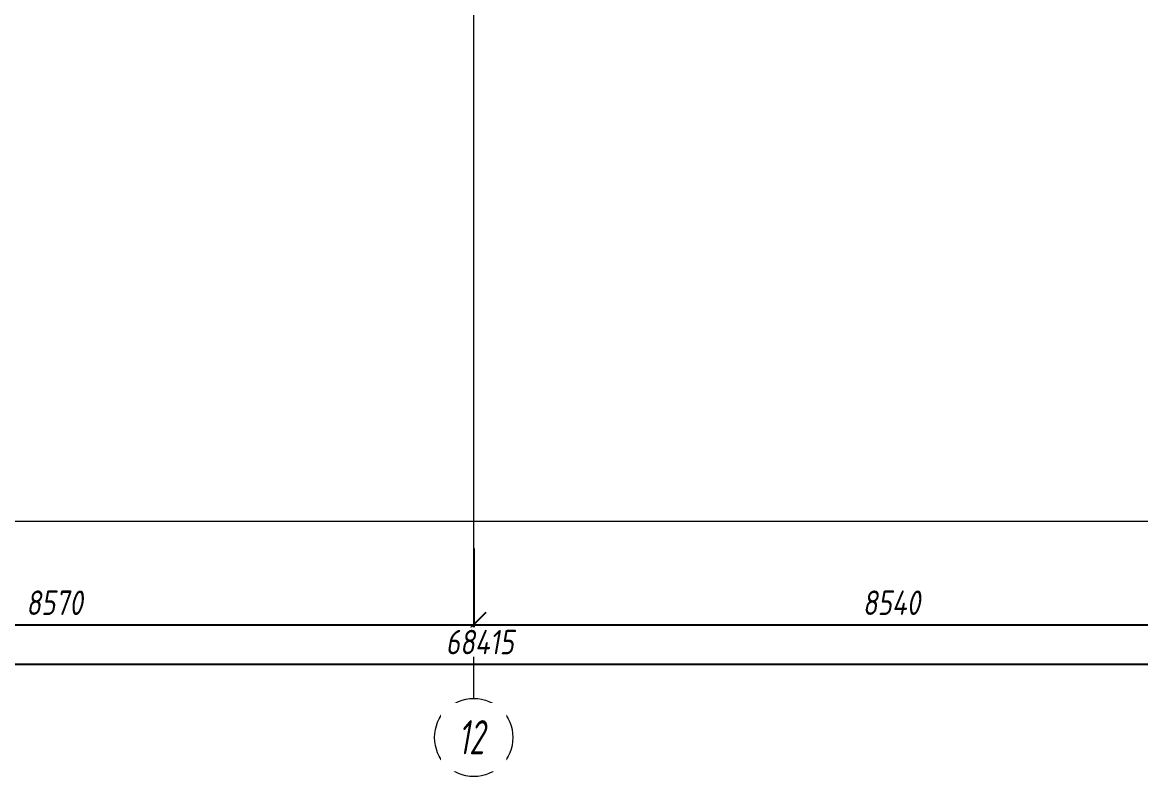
# Model space of a CAD drawing. Extents: x -96705 to 1864084, y -482104 to 235.
# Drawn here: x 1090846 to 1102276, y -158358 to -150648 of the extents above; entities that cross this region are included whole.
import ezdxf

# ---------------------------------------------------------------- set-up
doc = ezdxf.new("R2010")
doc.units = 0
doc.header["$LTSCALE"] = 100
doc.header["$PDMODE"] = 1
doc.header["$PDSIZE"] = 200
doc.linetypes.add('CENTER', pattern=[2, 1.25, -0.25, 0.25, -0.25])
doc.layers.get('Defpoints').update_dxf_attribs({"color": 42})
for name, color, linetype, lineweight in [('АР_Оси', 193, 'Continuous', 9), ('АР_Оси размеры', 164, 'Continuous', 9), ('АР_Утеплитель', 250, 'Continuous', 9)]:
    doc.layers.add(name, color=color, linetype=linetype, lineweight=lineweight)
doc.styles.add('ГОСТ 2.304', font='CS_Gost2304.shx', dxfattribs={"oblique": 10})
doc.dimstyles.new('СПДС', dxfattribs={"dimscale": 100, "dimtxt": 2.5, "dimasz": 2.5, "dimexe": 2, "dimexo": 0.625, "dimgap": 1, "dimtad": 1, "dimdec": 0, "dimrnd": 5, "dimtxsty": 'ГОСТ 2.304', "dimblk": 'OBLIQUE', "dimblk1": 'OBLIQUE', "dimblk2": 'OBLIQUE', "dimcen": 2.5, "dimdle": 2, "dimadec": 0, "dimazin": 2, "dimtfac": 0.75, "dimtdec": 4, "dimtmove": 1, "dimatfit": 3, "dimfxl": 1, "dimtfill": 1, "dimtolj": 1, "dimarcsym": 1})
pattern_1 = [(45, (116217.3332511019, -106593.1811523611), (-61.87184335382291, 61.87184335382291), []), (135, (116217.3332511019, -106593.1811523611), (-61.87184335382291, -61.8718433538229), [])]

# ---------------------------------------------------------------- blocks, each defined once
blk = doc.blocks.new('_Oblique')
at = {"color": 0, "linetype": 'ByBlock', "lineweight": -2}
blk.add_line((-0.5, -0.5), (0.5, 0.5), dxfattribs=at)
blk = doc.blocks.new('*D662')
at = {"layer": 'Defpoints', "color": 0, "ltscale": 100, "transparency": 16777216}
for p in [(1086888.965541942, -155963.5347962553), (1095458.965541942, -155963.5347962553), (1095458.965541942, -156805.3129248793)]:
    blk.add_point(p, dxfattribs=at)
at = {"layer": 'АР_Оси размеры', "color": 8, "lineweight": -2, "ltscale": 100, "transparency": 16777216}
for p, q in [((1086888.965541942, -156026.0347962553), (1086888.965541942, -157005.3129248793)), ((1095458.965541942, -156026.0347962553), (1095458.965541942, -157005.3129248793)), ((1086688.965541942, -156805.3129248793), (1095658.965541942, -156805.3129248793))]:
    blk.add_line(p, q, dxfattribs=at)
at = {"layer": 'АР_Оси размеры', "color": 8, "lineweight": -2, "ltscale": 100, "transparency": 16777216, "xscale": 250, "yscale": 250, "zscale": 250, "rotation": 180}
blk.add_blockref('_Oblique', (1086888.965541942, -156805.3129248793), dxfattribs=at)
at = {"layer": 'АР_Оси размеры', "color": 8, "lineweight": -2, "ltscale": 100, "transparency": 16777216, "xscale": 250, "yscale": 250, "zscale": 250}
blk.add_blockref('_Oblique', (1095458.965541942, -156805.3129248793), dxfattribs=at)
at = {"layer": 'АР_Оси размеры', "color": 8, "ltscale": 100, "transparency": 16777216, "insert": (1091173.965541942, -156580.3129248793), "char_height": 250, "attachment_point": 5, "style": 'ГОСТ 2.304', "bg_fill": 3, "box_fill_scale": 1.1, "bg_fill_color": 256, "bg_fill_true_color": 13158600, "bg_fill_transparency": 0}
blk.add_mtext('\\A1;8570', dxfattribs=at)
blk = doc.blocks.new('*D663')
at = {"layer": 'Defpoints', "color": 0, "ltscale": 100, "transparency": 16777216}
for p in [(1095458.965541942, -155963.5347962553), (1103998.965541942, -156231.3654160673), (1103998.965541942, -156805.3129248793)]:
    blk.add_point(p, dxfattribs=at)
at = {"layer": 'АР_Оси размеры', "color": 8, "lineweight": -2, "ltscale": 100, "transparency": 16777216}
for p, q in [((1095458.965541942, -156026.0347962553), (1095458.965541942, -157005.3129248793)), ((1103998.965541942, -156293.8654160673), (1103998.965541942, -157005.3129248793)), ((1095258.965541942, -156805.3129248793), (1104198.965541942, -156805.3129248793))]:
    blk.add_line(p, q, dxfattribs=at)
at = {"layer": 'АР_Оси размеры', "color": 8, "lineweight": -2, "ltscale": 100, "transparency": 16777216, "xscale": 250, "yscale": 250, "zscale": 250, "rotation": 180}
blk.add_blockref('_Oblique', (1095458.965541942, -156805.3129248793), dxfattribs=at)
at = {"layer": 'АР_Оси размеры', "color": 8, "lineweight": -2, "ltscale": 100, "transparency": 16777216, "xscale": 250, "yscale": 250, "zscale": 250}
blk.add_blockref('_Oblique', (1103998.965541942, -156805.3129248793), dxfattribs=at)
at = {"layer": 'АР_Оси размеры', "color": 8, "ltscale": 100, "transparency": 16777216, "insert": (1099728.965541942, -156580.3129248793), "char_height": 250, "attachment_point": 5, "style": 'ГОСТ 2.304', "bg_fill": 3, "box_fill_scale": 1.1, "bg_fill_color": 256, "bg_fill_true_color": 13158600, "bg_fill_transparency": 0}
blk.add_mtext('\\A1;8540', dxfattribs=at)
blk = doc.blocks.new('*D638')
at = {"layer": 'Defpoints', "color": 0, "ltscale": 100, "transparency": 16777216}
for p in [(1129728.965541942, -157207.3940777952), (1061313.965541942, -157532.9832906896), (1129728.965541942, -157532.9832906896)]:
    blk.add_point(p, dxfattribs=at)
at = {"layer": 'АР_Оси размеры', "color": 8, "lineweight": -2, "ltscale": 100, "transparency": 16777216}
for p, q in [((1061313.965541942, -157470.4832906896), (1061313.965541942, -157007.3940777952)), ((1129728.965541942, -157470.4832906896), (1129728.965541942, -157007.3940777952)), ((1061113.965541942, -157207.3940777952), (1129928.965541942, -157207.3940777952))]:
    blk.add_line(p, q, dxfattribs=at)
at = {"layer": 'АР_Оси размеры', "color": 8, "lineweight": -2, "ltscale": 100, "transparency": 16777216, "xscale": 250, "yscale": 250, "zscale": 250, "rotation": 180}
blk.add_blockref('_Oblique', (1061313.965541942, -157207.3940777952), dxfattribs=at)
at = {"layer": 'АР_Оси размеры', "color": 8, "lineweight": -2, "ltscale": 100, "transparency": 16777216, "xscale": 250, "yscale": 250, "zscale": 250}
blk.add_blockref('_Oblique', (1129728.965541942, -157207.3940777952), dxfattribs=at)
at = {"layer": 'АР_Оси размеры', "color": 8, "ltscale": 100, "transparency": 16777216, "insert": (1095521.465541942, -156982.3940777952), "char_height": 250, "attachment_point": 5, "style": 'ГОСТ 2.304', "bg_fill": 3, "box_fill_scale": 1.1, "bg_fill_color": 256, "bg_fill_true_color": 13158600, "bg_fill_transparency": 0}
blk.add_mtext('\\A1;68415', dxfattribs=at)

msp = doc.modelspace()

# ---------------------------------------------------------------- hatches: boundary and pattern name
at = {"layer": 'АР_Утеплитель', "ltscale": 100}
h = msp.add_hatch(dxfattribs=at)
h.set_pattern_fill('ANSI37', color=8, scale=700)
h.set_pattern_definition(pattern_1)
edge = h.paths.add_edge_path()
edge.add_line((1100304.220274074, -144706.7116193945), (1100454.692156894, -144706.7116193945))
edge.add_arc((1095664.665722949, -144409.6677980596), 4799.22788244622, 356.4514619847866, 359.4383564083079)
edge.add_line((1100463.663029773, -144456.7116193945), (1108698.965541942, -144456.7116193945))
edge.add_line((1108698.965541942, -144456.7116193945), (1108698.965541942, -149646.7116193945))
edge.add_line((1108698.965541942, -149646.7116193945), (1116578.965541942, -149646.7116193945))
edge.add_line((1116578.965541942, -149646.7116193945), (1116578.965541942, -155996.7116193945))
edge.add_line((1116578.965541942, -155996.7116193945), (1129978.949855907, -155996.7116193945))
edge.add_line((1129978.949855907, -155996.7116193945), (1129978.981227024, -145986.7116193945))
edge.add_line((1129978.981227977, -145986.7116193945), (1123628.965541942, -145986.7116193945))
edge.add_line((1123628.965541942, -145986.7116193945), (1123628.965541942, -128116.7116193945))
edge.add_line((1123628.965541942, -128116.7116193945), (1113128.965541942, -128116.7116193945))
edge.add_line((1113128.965541942, -128116.7116193945), (1113128.965541942, -124151.7116193945))
edge.add_line((1113128.965541942, -124151.7116193945), (1078028.965541942, -124151.7116193945))
edge.add_line((1078028.965541942, -124151.7116193945), (1078028.965541942, -128116.7116193945))
edge.add_line((1078028.965541942, -128116.7116193945), (1073203.782764537, -128116.7116193945))
edge.add_line((1073203.782764537, -128116.7116193945), (1073203.782764537, -128266.7116193945))
edge.add_line((1073203.782764537, -128266.7116193945), (1078178.965541942, -128266.7116193945))
edge.add_line((1078178.965541942, -128266.7116193945), (1078178.965541942, -124301.7116193945))
edge.add_line((1078178.965541942, -124301.7116193945), (1112978.965541942, -124301.7116193945))
edge.add_line((1112978.965541942, -124301.7116193945), (1112978.965541942, -128266.7116193945))
edge.add_line((1112978.965541942, -128266.7116193945), (1123478.965541942, -128266.7116193945))
edge.add_line((1123478.965541942, -128266.7116193945), (1123478.965541942, -146136.7116193945))
edge.add_line((1123478.965541942, -146136.7116193945), (1129828.981227977, -146136.7116193945))
edge.add_line((1129828.981227977, -146136.7116193945), (1129828.949856861, -155846.7116193945))
edge.add_line((1129828.949855907, -155846.7116193945), (1116728.965541942, -155846.7116193945))
edge.add_line((1116728.965541942, -155846.7116193945), (1116728.965541942, -149496.7116193945))
edge.add_line((1116728.965541942, -149496.7116193945), (1108848.965541942, -149496.7116193945))
edge.add_line((1108848.965541942, -149496.7116193945), (1108848.965541942, -144306.7116193945))
edge.add_line((1108848.965541942, -144306.7116193945), (1100313.663029773, -144306.7116193945))
edge.add_arc((1095501.490937335, -144393.2226715261), 4812.949657344974, -3.734574342399924, 1.029926646379181, ccw=False)
h = msp.add_hatch(dxfattribs=at)
h.set_pattern_fill('ANSI37', color=8, scale=700)
h.set_pattern_definition(pattern_1)
edge = h.paths.add_edge_path()
edge.add_line((1090851.337538822, -144706.1551633055), (1091001.353033168, -144706.7116193945))
edge.add_arc((1056818.119793994, -144506.7116193945), 34183.81831656704, 359.6647764397323, 360.3352235602843)
edge.add_line((1091001.353033168, -144306.7116193945), (1082433.965541942, -144306.7116193945))
edge.add_line((1082433.965541942, -144306.7116193945), (1082433.965541942, -149496.7116193945))
edge.add_line((1082433.965541942, -149496.7116193945), (1074313.965541942, -149496.7116193945))
edge.add_line((1074313.965541942, -149496.7116193945), (1074313.965541942, -155846.7116193945))
edge.add_line((1074313.965541942, -155846.7116193945), (1061213.967089755, -155846.7116193945))
edge.add_line((1061213.967088802, -155846.7116193945), (1061213.935717685, -146136.7116193945))
edge.add_line((1061213.935717685, -146136.7116193945), (1067563.965541942, -146136.7116193945))
edge.add_line((1067563.965541942, -146136.7116193945), (1067563.965541942, -128266.7116193945))
edge.add_line((1067563.965541942, -128266.7116193945), (1078178.965541942, -128266.7116193945))
edge.add_line((1078178.965541942, -128266.7116193945), (1078178.965541942, -128116.7116193945))
edge.add_line((1078178.965541942, -128116.7116193945), (1067413.965541942, -128116.7116193945))
edge.add_line((1067413.965541942, -128116.7116193945), (1067413.965541942, -145986.7116193945))
edge.add_line((1067413.965541942, -145986.7116193945), (1061063.935717685, -145986.7116193945))
edge.add_line((1061063.935717685, -145986.7116193945), (1061063.967088802, -155996.7116193945))
edge.add_line((1061063.967088802, -155996.7116193945), (1074463.965540988, -155996.7116193945))
edge.add_line((1074463.965541942, -155996.7116193945), (1074463.965541942, -149646.7116193945))
edge.add_line((1074463.965541942, -149646.7116193945), (1082583.965541942, -149646.7116193945))
edge.add_line((1082583.965541942, -149646.7116193945), (1082583.965541942, -144456.7116193945))
edge.add_line((1082583.965541942, -144456.7116193945), (1090851.353033168, -144456.7116193945))
edge.add_arc((86893.90727053396, -144519.0725951368), 1003957.447699434, -0.010676788811792903, 0.003558936399997492, ccw=False)

# ---------------------------------------------------------------- linework, layer by layer
at = {"layer": 'АР_Оси', "color": 8, "linetype": 'CENTER', "ltscale": 1000}
for p, q in [((1095458.965541942, -157557.9832906896), (1095458.965541942, -123250.5054354841)), ((1048750.210002048, -155746.7116193945), (1132347.374972446, -155746.7116193945))]:
    msp.add_line(p, q, dxfattribs=at)
at = {"layer": 'АР_Оси', "color": 8, "ltscale": 0.5}
msp.add_circle((1095458.965541942, -157957.9832906896), 400, dxfattribs=at)

# ---------------------------------------------------------------- next in the draw order: texts
at = {"layer": 'АР_Оси', "color": 8, "insert": (1095299.476166828, -157780.2044735128), "char_height": 350, "width": 318.2181676104665, "attachment_point": 1, "line_spacing_factor": 1.149209049011902, "style": 'ГОСТ 2.304', "bg_fill": 2}
msp.add_mtext('{\\W0.8;12}', dxfattribs=at)

# ---------------------------------------------------------------- next in the draw order: dimensions: what is measured, and where the dimension line sits
at = {"layer": 'АР_Оси размеры', "color": 8, "ltscale": 100}
dim = msp.add_linear_dim(base=(1095458.965541942, -156805.3129248793), p1=(1086888.965541942, -155963.5347962553), p2=(1095458.965541942, -155963.5347962553), dimstyle='СПДС', override={"dimclrd": 8, "dimclre": 8, "dimclrt": 8}, dxfattribs=at)
dim.commit()
dim.dimension.update_dxf_attribs({"geometry": '*D662', "text_midpoint": (1091173.965541942, -156580.3129248793)})

# ---------------------------------------------------------------- next in the draw order: dimensions: what is measured, and where the dimension line sits
dim = msp.add_linear_dim(base=(1103998.965541942, -156805.3129248793), p1=(1095458.965541942, -155963.5347962553), p2=(1103998.965541942, -156231.3654160673), dimstyle='СПДС', override={"dimclrd": 8, "dimclre": 8, "dimclrt": 8}, dxfattribs=at)
dim.commit()
dim.dimension.update_dxf_attribs({"geometry": '*D663', "text_midpoint": (1099728.965541942, -156580.3129248793)})

# ---------------------------------------------------------------- next in the draw order: dimensions: what is measured, and where the dimension line sits
dim = msp.add_linear_dim(base=(1129728.965541942, -157207.3940777952), p1=(1061313.965541942, -157532.9832906896), p2=(1129728.965541942, -157532.9832906896), dimstyle='СПДС', override={"dimclrd": 8, "dimclre": 8, "dimclrt": 8}, dxfattribs=at)
dim.commit()
dim.dimension.update_dxf_attribs({"geometry": '*D638', "text_midpoint": (1095521.465541942, -156982.3940777952)})

doc.saveas('drawing.dxf')
